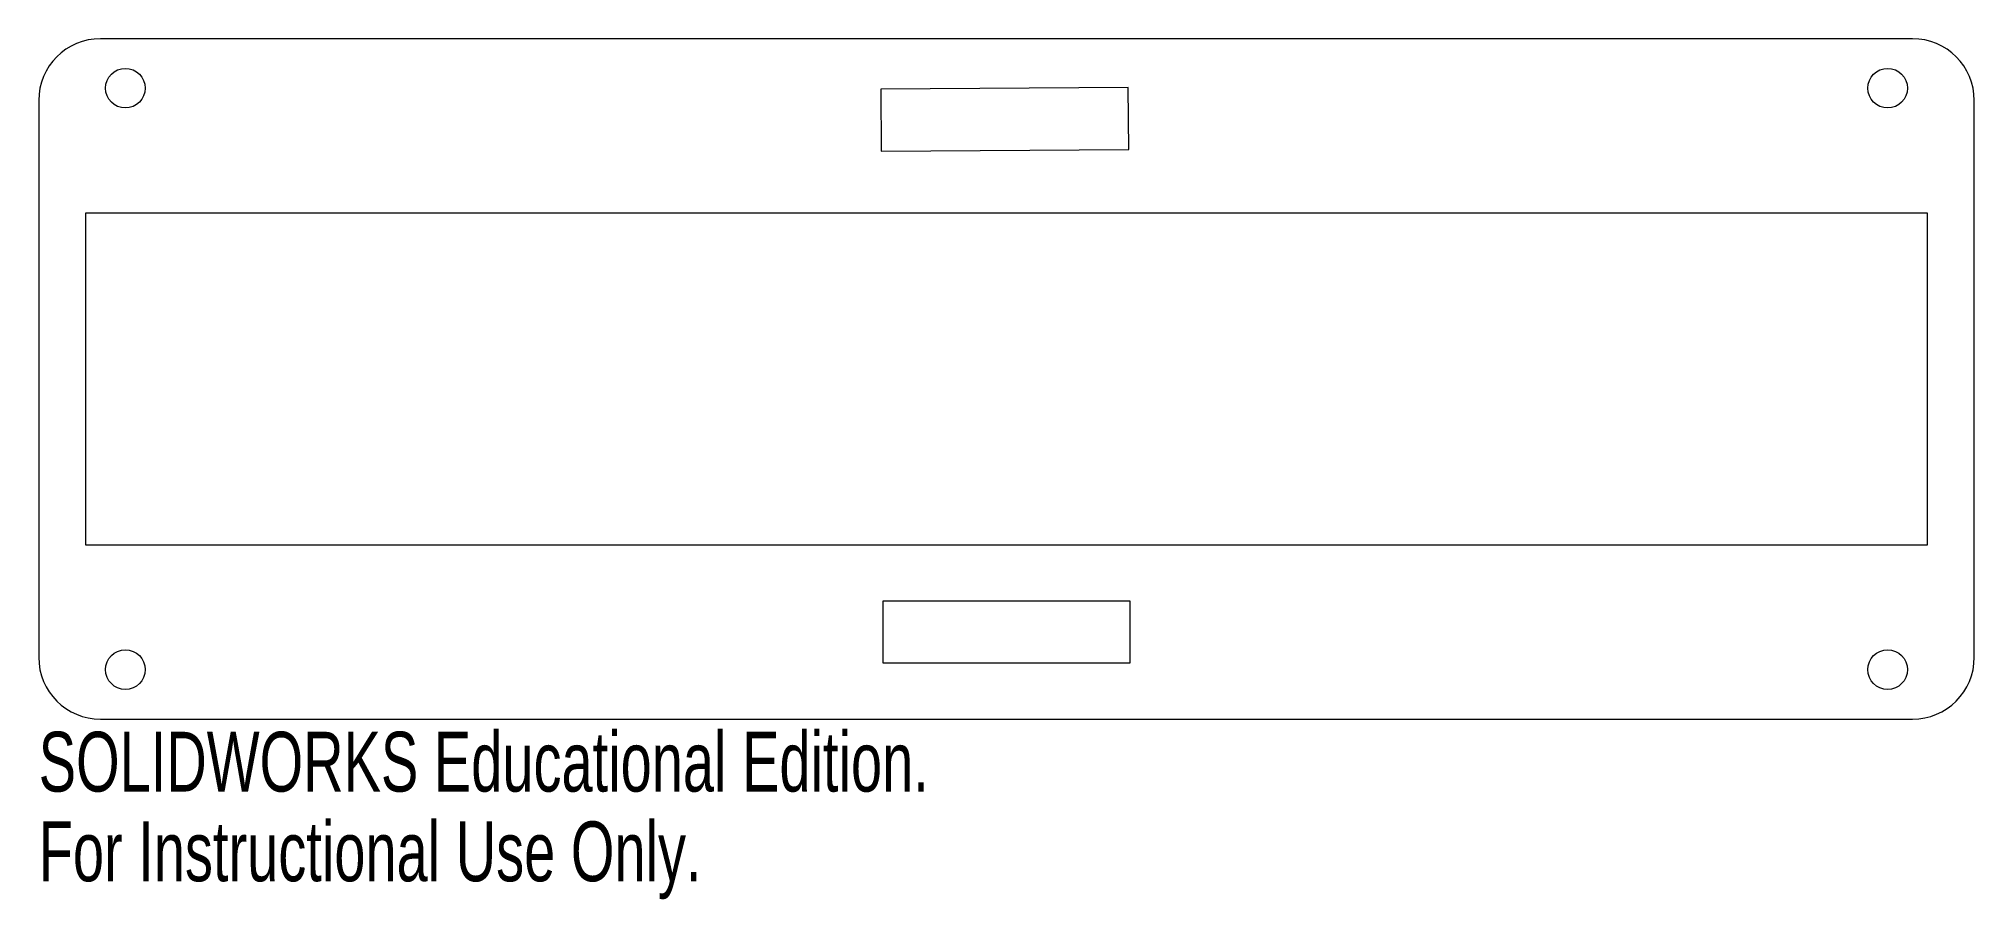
# Model space of a CAD drawing. Header units: millimetres. Extents: x -78 to 78, y -42 to 28.
import ezdxf

# ---------------------------------------------------------------- set-up
doc = ezdxf.new("R2010")
doc.units = ezdxf.units.MM
doc.styles.add('SLDTEXTSTYLE0', font='TXT', dxfattribs={"width": 0.7})

msp = doc.modelspace()

# ---------------------------------------------------------------- linework, layer by layer
at = {"color": 7, "linetype": 'Continuous', "lineweight": 15}
for p, q in [((73.2, 27.5), (-73.2, 27.5)), ((9.84, 23.55), (-10.15, 23.42)), ((9.88, 18.55), (9.84, 23.55)), ((-78.2, 22.5), (-78.2, -22.5)), ((-10.15, 23.42), (-10.12, 18.42)), ((78.2, -22.5), (78.2, 22.5)), ((-10.12, 18.42), (9.88, 18.55)), ((-74.39, 13.43), (74.39, 13.43)), ((-74.39, -13.43), (-74.39, 13.43)), ((74.39, 13.43), (74.39, -13.43)), ((74.39, -13.43), (-74.39, -13.43)), ((10, -17.96), (-10, -17.96)), ((-10, -17.96), (-10, -22.96)), ((10, -22.96), (10, -17.96)), ((-10, -22.96), (10, -22.96)), ((-73.2, -27.5), (73.2, -27.5))]:
    msp.add_line(p, q, dxfattribs=at)
for centre in [(-71.2, 23.5), (71.2, 23.5), (-71.2, -23.5), (71.2, -23.5)]:
    msp.add_circle(centre, 1.6, dxfattribs=at)
for centre, start, end in [((-73.2, 22.5), 90, 180), ((73.2, 22.5), 0, 90), ((-73.2, -22.5), 180, 270), ((73.2, -22.5), 270, 0)]:
    msp.add_arc(centre, 5, start, end, dxfattribs=at)

# ---------------------------------------------------------------- texts
at = {"color": 7, "linetype": 'Continuous', "char_height": 4.8336, "attachment_point": 1, "style": 'SLDTEXTSTYLE0'}
for s, insert in [('SOLIDWORKS Educational Edition.', (-78.2, -28.52)), ('For Instructional Use Only.', (-78.2, -35.77))]:
    msp.add_mtext(s, dxfattribs=dict(at, insert=insert))

doc.saveas('drawing.dxf')
